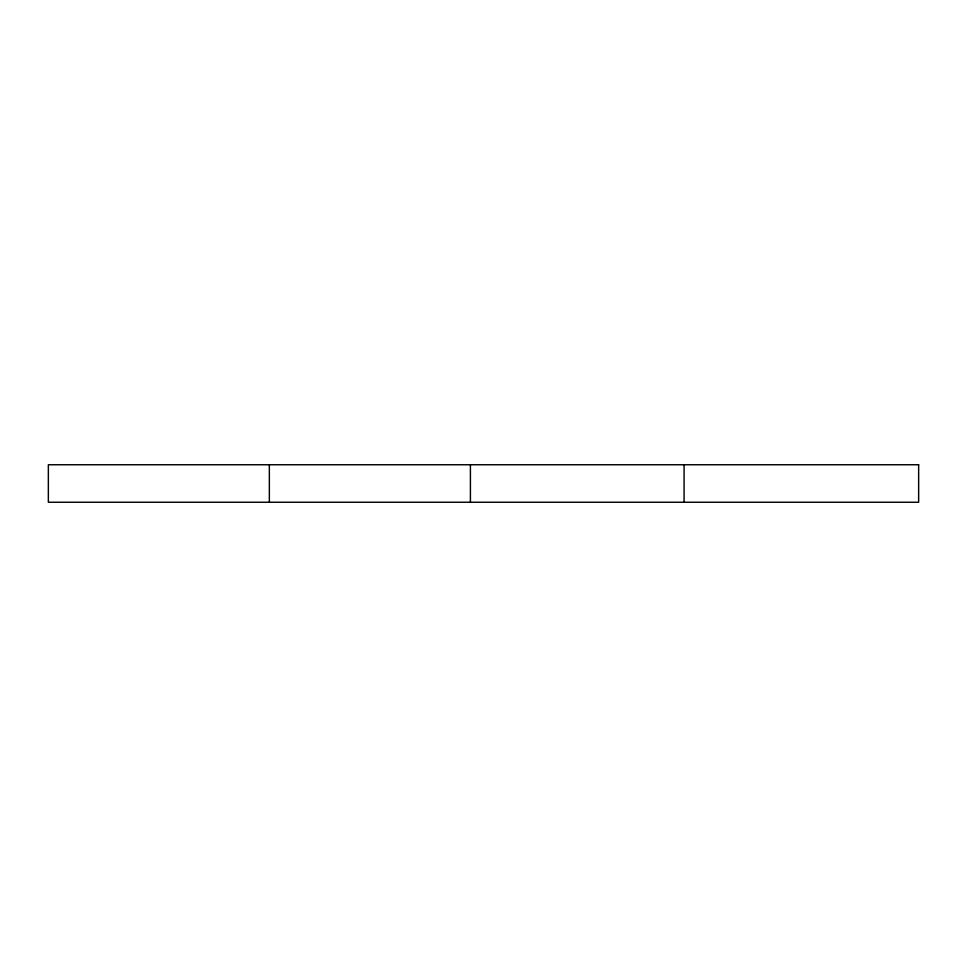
<?xml version="1.0" encoding="UTF-8"?>
<svg xmlns="http://www.w3.org/2000/svg" width="967" height="967" viewBox="0 0 967 967"><rect width="100%" height="100%" fill="white"/><g stroke="black" fill="none" stroke-linecap="round" stroke-linejoin="round"><path stroke-width="1.45" d="M684.08 464.752L684.08 502.248M470.409 464.752L470.409 502.248M269.346 464.752L269.346 502.248M918.65 464.752L48.35 464.752L48.35 502.248L918.65 502.248L918.65 464.752"/></g></svg>
